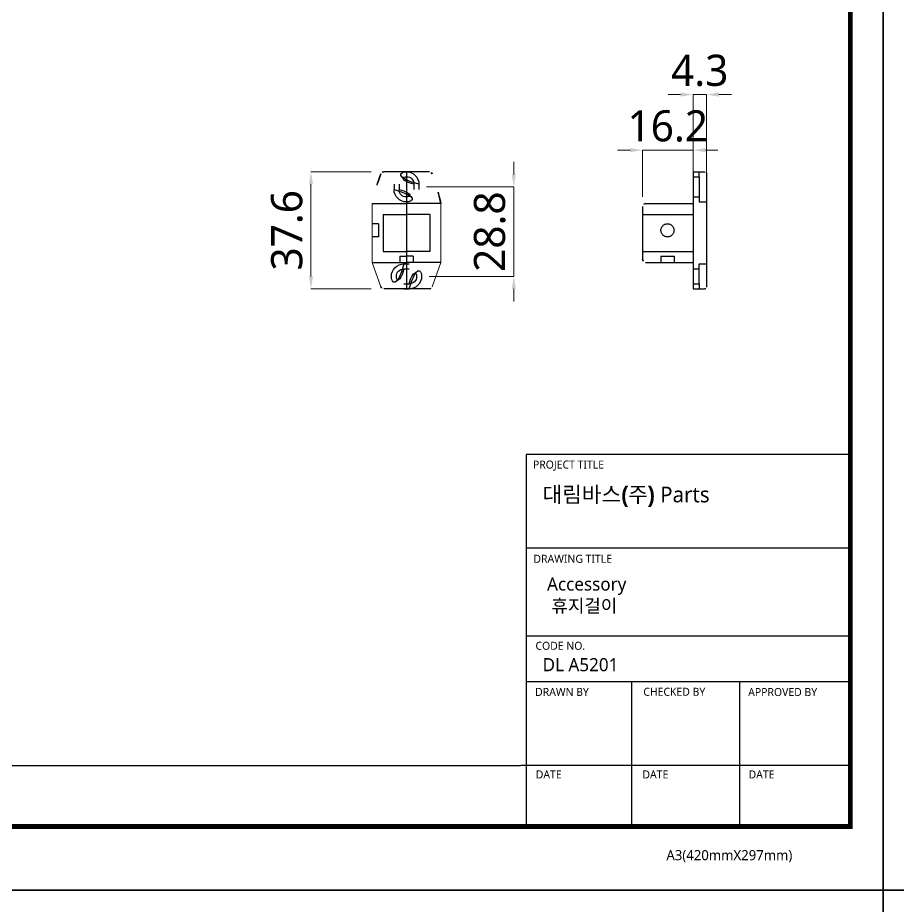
# Model space of a CAD drawing. Extents: x 16296677952 to 16296679688, y -37409618576 to -37409617304.
# Drawn here: x 16296678385.6 to 16296678668.2, y -37409617902 to -37409617616.9 of the extents above; entities that cross this region are included whole.
import ezdxf

# ---------------------------------------------------------------- set-up
doc = ezdxf.new("R2010")
doc.units = 0
doc.header["$LTSCALE"] = 10
doc.header["$MEASUREMENT"] = 0
doc.header["$PDMODE"] = 3
doc.header["$PDSIZE"] = -10
doc.linetypes.add('HIDDENX2', pattern=[0.75, 0.5, -0.25])
doc.layers.get('0').update_dxf_attribs({"linetype": 'CONTINUOUS'})
doc.layers.get('DEFPOINTS').update_dxf_attribs({"linetype": 'CONTINUOUS'})
for name, color, linetype in [('BODY', 7, 'CONTINUOUS'), ('C', 1, 'CONTINUOUS'), ('Default', 7, 'CONTINUOUS')]:
    doc.layers.add(name, color=color, linetype=linetype)
doc.styles.add('Daelim Dimension', font='')
doc.styles.get('Daelim Dimension').set_extended_font_data('NanumGothic')
doc.dimstyles.new('DEFAULT', dxfattribs={"dimscale": 2, "dimtxt": 2, "dimasz": 2, "dimexe": 0, "dimexo": 2, "dimgap": 1, "dimtad": 1, "dimdec": 1, "dimzin": 9, "dimdsep": 46, "dimtxsty": 'Daelim Dimension', "dimcen": 0.5, "dimclrd": 252, "dimclre": 252, "dimclrt": 3, "dimadec": 1, "dimazin": 0, "dimtfac": 1, "dimtdec": 1, "dimtix": 1, "dimtmove": 0, "dimatfit": 3, "dimfxl": 1, "dimtolj": 1, "dimtzin": 1, "dimlwd": 9, "dimlwe": 9, "dimarcsym": 0})

# ---------------------------------------------------------------- blocks, each defined once
blk = doc.blocks.new('*D6')
at = {"layer": 'Default', "color": 5, "lineweight": 9, "transparency": 16777216}
for p, q in [((16296678598.31245, -37409617641.51884), (16296678594.31245, -37409617641.51884)), ((16296678602.31245, -37409617667.4763), (16296678602.31245, -37409617641.51884)), ((16296678606.61246, -37409617641.51884), (16296678602.31245, -37409617641.51884)), ((16296678606.61246, -37409617667.4763), (16296678606.61246, -37409617641.51884)), ((16296678610.61246, -37409617641.51884), (16296678614.61246, -37409617641.51884))]:
    blk.add_line(p, q, dxfattribs=at)
at = {"layer": 'Default', "color": 5, "transparency": 16777216}
for points in [[(16296678598.31245, -37409617640.85218), (16296678598.31245, -37409617642.18551), (16296678602.31245, -37409617641.51884)], [(16296678610.61246, -37409617640.85218), (16296678610.61246, -37409617642.18551), (16296678606.61246, -37409617641.51884)]]:
    blk.add_solid(points, dxfattribs=at)
at = {"layer": 'DEFPOINTS', "color": 0, "transparency": 16777216}
for p in [(16296678602.31245, -37409617641.51884), (16296678602.31245, -37409617671.4763), (16296678606.61246, -37409617671.4763)]:
    blk.add_point(p, dxfattribs=at)
at = {"layer": 'Default', "color": 7, "transparency": 16777216, "insert": (16296678604.46246, -37409617633.81784), "char_height": 10, "attachment_point": 5, "style": 'Daelim Dimension'}
blk.add_mtext('\\A1;4.3', dxfattribs=at)
blk = doc.blocks.new('*D9')
at = {"layer": 'Default', "color": 5, "lineweight": 9, "transparency": 16777216}
for p, q in [((16296678499.034889, -37409617666.282593), (16296678479.69832, -37409617666.282593)), ((16296678479.69832, -37409617670.282593), (16296678479.69832, -37409617699.882591)), ((16296678499.034889, -37409617703.882591), (16296678479.69832, -37409617703.882591))]:
    blk.add_line(p, q, dxfattribs=at)
at = {"layer": 'Default', "color": 5, "transparency": 16777216}
for points in [[(16296678479.031651, -37409617670.282593), (16296678480.36499, -37409617670.282593), (16296678479.69832, -37409617666.282593)], [(16296678479.031651, -37409617699.882591), (16296678480.36499, -37409617699.882591), (16296678479.69832, -37409617703.882591)]]:
    blk.add_solid(points, dxfattribs=at)
at = {"layer": 'DEFPOINTS', "color": 0, "transparency": 16777216}
for p in [(16296678503.034889, -37409617666.282593), (16296678479.69832, -37409617703.882591), (16296678503.034889, -37409617703.882591)]:
    blk.add_point(p, dxfattribs=at)
at = {"layer": 'Default', "color": 7, "transparency": 16777216, "insert": (16296678471.99732, -37409617685.082603), "char_height": 10, "attachment_point": 5, "rotation": 90, "style": 'Daelim Dimension'}
blk.add_mtext('\\A1;37.6', dxfattribs=at)
blk = doc.blocks.new('*D10')
at = {"layer": 'Default', "color": 5, "lineweight": 9, "transparency": 16777216}
for p, q in [((16296678544.7932, -37409617667.13259), (16296678544.7932, -37409617663.13259)), ((16296678516.76533, -37409617671.13259), (16296678544.7932, -37409617671.13259)), ((16296678544.7932, -37409617671.13259), (16296678544.7932, -37409617699.88259)), ((16296678517.61533, -37409617699.88259), (16296678544.7932, -37409617699.88259)), ((16296678544.7932, -37409617703.88259), (16296678544.7932, -37409617707.88259))]:
    blk.add_line(p, q, dxfattribs=at)
at = {"layer": 'Default', "color": 5, "transparency": 16777216}
for points in [[(16296678544.12654, -37409617667.13259), (16296678545.45987, -37409617667.13259), (16296678544.7932, -37409617671.13259)], [(16296678544.12654, -37409617703.88259), (16296678545.45987, -37409617703.88259), (16296678544.7932, -37409617699.88259)]]:
    blk.add_solid(points, dxfattribs=at)
at = {"layer": 'DEFPOINTS', "color": 0, "transparency": 16777216}
for p in [(16296678512.76533, -37409617671.13259), (16296678513.61533, -37409617699.88259), (16296678544.7932, -37409617699.88259)]:
    blk.add_point(p, dxfattribs=at)
at = {"layer": 'Default', "color": 7, "transparency": 16777216, "insert": (16296678537.09221, -37409617685.50759), "char_height": 10, "attachment_point": 5, "rotation": 90, "style": 'Daelim Dimension'}
blk.add_mtext('\\A1;28.8', dxfattribs=at)
blk = doc.blocks.new('*D11')
at = {"layer": 'Default', "color": 5, "lineweight": 9, "transparency": 16777216}
for p, q in [((16296678582.112459, -37409617659.351311), (16296678578.112459, -37409617659.351311)), ((16296678586.112459, -37409617674.30275), (16296678586.112459, -37409617659.351311)), ((16296678602.31245, -37409617659.351311), (16296678586.112459, -37409617659.351311)), ((16296678602.31245, -37409617672.48259), (16296678602.31245, -37409617659.351311)), ((16296678606.31245, -37409617659.351311), (16296678610.31245, -37409617659.351311))]:
    blk.add_line(p, q, dxfattribs=at)
at = {"layer": 'Default', "color": 5, "transparency": 16777216}
for points in [[(16296678582.112459, -37409617658.684647), (16296678582.112459, -37409617660.017967), (16296678586.112459, -37409617659.351311)], [(16296678606.31245, -37409617658.684647), (16296678606.31245, -37409617660.017967), (16296678602.31245, -37409617659.351311)]]:
    blk.add_solid(points, dxfattribs=at)
at = {"layer": 'DEFPOINTS', "color": 0, "transparency": 16777216}
for p in [(16296678586.112459, -37409617659.351311), (16296678602.31245, -37409617676.48259), (16296678586.112459, -37409617678.30275)]:
    blk.add_point(p, dxfattribs=at)
at = {"layer": 'Default', "color": 7, "transparency": 16777216, "insert": (16296678594.21246, -37409617651.650307), "char_height": 10, "attachment_point": 5, "style": 'Daelim Dimension'}
blk.add_mtext('\\A1;16.2', dxfattribs=at)
blk = doc.blocks.new('1111')
at = {"color": 1, "linetype": 'ByBlock', "lineweight": -3}
for p, q in [((825.65, 4687.65), (810.99, 4687.65)), ((825.65, 4650.05), (810.99, 4650.05))]:
    blk.add_line(p, q, dxfattribs=at)
at = {"color": 1, "lineweight": -3}
for p, q in [((807.31, 4677.45), (818.32, 4677.45)), ((829.34, 4677.45), (818.32, 4677.45)), ((807.31, 4658.55), (818.32, 4658.55)), ((829.34, 4658.55), (818.32, 4658.55))]:
    blk.add_line(p, q, dxfattribs=at)
at = {"color": 1, "lineweight": 5}
for p, q in [((807.31, 4677.45), (807.31, 4658.55)), ((829.34, 4677.45), (829.34, 4658.55)), ((810.05, 4650.7), (807.31, 4658.55)), ((826.59, 4650.7), (829.34, 4658.55))]:
    blk.add_line(p, q, dxfattribs=at)
at = {"color": 1}
for p, q in [((810.81, 4673.95), (818.32, 4673.95)), ((810.81, 4673.95), (810.81, 4662.05)), ((825.84, 4673.95), (818.32, 4673.95)), ((825.84, 4673.95), (825.84, 4662.05)), ((810.81, 4662.05), (818.32, 4662.05)), ((825.84, 4662.05), (818.32, 4662.05))]:
    blk.add_line(p, q, dxfattribs=at)
at = {"color": 1, "linetype": 'HIDDENX2', "lineweight": -3}
for p, q in [((809.31, 4670.95), (807.31, 4670.95)), ((809.31, 4670.95), (809.31, 4666.75)), ((809.31, 4666.75), (807.31, 4666.75)), ((816.22, 4660.55), (818.32, 4660.55)), ((820.42, 4660.55), (818.32, 4660.55))]:
    blk.add_line(p, q, dxfattribs=at)
at = {"color": 1, "linetype": 'ByBlock', "lineweight": -3}
for centre, radius, start, end in [((810.99, 4686.65), 1, 90, 159.8835), ((825.65, 4686.65), 1, 20.1165, 90), ((875.81, 4662.91), 70.03, 159.8835, 168.016), ((760.84, 4662.91), 70.03, 11.984, 20.1165), ((810.99, 4651.05), 1, 200.1165, 270), ((825.65, 4651.05), 1, 270, 339.8835)]:
    blk.add_arc(centre, radius, start, end, dxfattribs=at)
at = {"layer": 'BODY', "color": 1, "linetype": 'HIDDENX2', "lineweight": -3, "ltscale": 0.7}
for p, q in [((814.32, 4683.65), (814.32, 4681.95)), ((822.32, 4683.65), (822.32, 4681.95)), ((817.47, 4650.05), (819.17, 4650.05))]:
    blk.add_line(p, q, dxfattribs=at)
at = {"layer": 'BODY', "color": 1, "lineweight": -3, "ltscale": 0.7}
for p, q in [((815.92, 4683.65), (815.92, 4681.95)), ((820.72, 4683.65), (820.72, 4681.95)), ((817.47, 4658.05), (819.17, 4658.05)), ((817.47, 4656.45), (819.17, 4656.45)), ((817.47, 4651.65), (819.17, 4651.65))]:
    blk.add_line(p, q, dxfattribs=at)
for centre, radius, start, end in [((818.32, 4683.65), 4, 0, 180), ((818.32, 4683.65), 2.4, 0, 180), ((818.32, 4681.95), 4, 180, 0), ((818.32, 4681.95), 2.4, 180, 0), ((817.47, 4654.05), 4, 90, 270), ((817.47, 4654.05), 2.4, 90, 270), ((819.17, 4654.05), 4, 270, 90), ((819.17, 4654.05), 2.4, 270, 90)]:
    blk.add_arc(centre, radius, start, end, dxfattribs=at)
at = {"layer": 'C', "color": 1, "linetype": 'HIDDENX2', "lineweight": -3, "ltscale": 0.7}
for p, q in [((816.22, 4660.55), (816.22, 4658.55)), ((820.42, 4660.55), (820.42, 4658.55))]:
    blk.add_line(p, q, dxfattribs=at)
blk = doc.blocks.new('12121')
at = {"color": 1, "linetype": 'ByBlock', "lineweight": -3}
for p, q in [((910.27, 4687.65), (910.27, 4650.05)), ((910.27, 4687.65), (914.07, 4687.65)), ((914.57, 4687.15), (914.57, 4650.55)), ((894.07, 4676.45), (894.07, 4659.55)), ((895.07, 4677.45), (910.27, 4677.45)), ((895.07, 4658.55), (910.27, 4658.55)), ((910.27, 4650.05), (914.07, 4650.05)), ((910.27, 4650.05), (914.07, 4650.05)), ((910.27, 4650.05), (914.07, 4650.05))]:
    blk.add_line(p, q, dxfattribs=at)
at = {"color": 1, "linetype": 'HIDDENX2', "lineweight": -3}
for p, q in [((899.97, 4660.55), (904.17, 4660.55)), ((899.97, 4660.55), (899.97, 4658.55)), ((904.17, 4660.55), (904.17, 4658.55))]:
    blk.add_line(p, q, dxfattribs=at)
blk.add_circle((902.07, 4668.85), 2.1, dxfattribs=at)
at = {"color": 1, "linetype": 'ByBlock', "lineweight": -3}
for centre, radius, start, end in [((914.07, 4687.15), 0.5, 0, 90), ((895.07, 4676.45), 1, 90, 180), ((895.07, 4659.55), 1, 180, 270), ((914.07, 4650.55), 0.5, 270, 0)]:
    blk.add_arc(centre, radius, start, end, dxfattribs=at)
at = {"layer": 'Default', "color": 1, "linetype": 'HIDDENX2'}
for p, q in [((912.27, 4686.05), (912.27, 4687.65)), ((910.27, 4686.05), (912.27, 4686.05)), ((912.27, 4686.05), (912.27, 4677.95)), ((910.27, 4679.55), (912.27, 4679.55)), ((912.27, 4677.95), (914.57, 4677.95)), ((894.07, 4673.95), (910.27, 4673.95)), ((894.07, 4662.05), (910.27, 4662.05)), ((910.27, 4656.45), (912.27, 4656.45)), ((912.27, 4651.65), (912.27, 4658.05)), ((912.27, 4658.05), (914.57, 4658.05)), ((910.27, 4651.65), (912.27, 4651.65)), ((912.27, 4651.65), (912.27, 4650.05))]:
    blk.add_line(p, q, dxfattribs=at)

msp = doc.modelspace()

# ---------------------------------------------------------------- linework, layer by layer
at = {"color": 5, "ltscale": 40}
for p, q in [((16296678652.77651, -37409617757.016251), (16296678548.733419, -37409617757.016251)), ((16296678652.77651, -37409617787.089256), (16296678548.733419, -37409617787.089256)), ((16296678652.77651, -37409617787.089256), (16296678548.733419, -37409617787.089256)), ((16296678652.77651, -37409617815.378937), (16296678548.733419, -37409617815.378937)), ((16296678652.77651, -37409617815.378937), (16296678548.733419, -37409617815.378937)), ((16296678652.77651, -37409617829.969597), (16296678548.733419, -37409617829.969597)), ((16296678652.77651, -37409617829.969597), (16296678548.733419, -37409617829.969597)), ((16296678582.527519, -37409617829.969597), (16296678582.527519, -37409617876.41658)), ((16296678617.21006, -37409617829.969597), (16296678617.21006, -37409617876.41658)), ((16296678652.77651, -37409617856.80024), (16296678547.088869, -37409617856.80024)), ((16296678652.77651, -37409617856.80024), (16296678549.54402, -37409617856.80024)), ((16296678652.77651, -37409617876.41658), (16296678563.6113, -37409617876.41658))]:
    msp.add_line(p, q, dxfattribs=at)
at = {"color": 5, "ltscale": 0.5}
msp.add_line((16296678548.733419, -37409617757.016251), (16296678548.733419, -37409617877.045921), dxfattribs=at)
at = {"color": 5}
msp.add_line((16296678022.7764, -37409617856.874649), (16296678546.96368, -37409617856.874649), dxfattribs=at)
at = {"ltscale": 0.5}
for points in [[(16296678012.308201, -37409617896.841537), (16296678663.308201, -37409617896.841537), (16296678663.308201, -37409617419.841537), (16296678012.308201, -37409617419.841537)], [(16296678663.308201, -37409617896.841537), (16296679314.308201, -37409617896.841537), (16296679314.308201, -37409617419.841537), (16296678663.308201, -37409617419.841537)], [(16296678012.308201, -37409618373.841537), (16296678663.308201, -37409618373.841537), (16296678663.308201, -37409617896.841537), (16296678012.308201, -37409617896.841537)], [(16296678663.308201, -37409618373.841537), (16296679314.308201, -37409618373.841537), (16296679314.308201, -37409617896.841537), (16296678663.308201, -37409617896.841537)]]:
    msp.add_lwpolyline(points, close=True, dxfattribs=at)
at = {"color": 5, "linetype": 'ByBlock', "lineweight": 200, "const_width": 1.5}
msp.add_lwpolyline([(16296678022.7764, -37409617876.416817), (16296678652.7764, -37409617876.416817), (16296678652.7764, -37409617430.916817), (16296678022.7764, -37409617430.916817)], close=True, dxfattribs=at)
at = {"layer": 'Default'}
msp.add_line((16296678510.36533, -37409617666.282593), (16296678510.36533, -37409617703.882591), dxfattribs=at)

# ---------------------------------------------------------------- block references
for name in ['1111', '12121']:
    msp.add_blockref(name, (16296677692.04096, -37409622353.929787), dxfattribs=at)

# ---------------------------------------------------------------- texts
at = {"color": 5, "ltscale": 40, "style": 'Daelim Dimension'}
for s, height, p in [('PROJECT TITLE', 2.56901127, (16296678550.93598, -37409617761.544731)), ('DRAWING TITLE', 2.56901127, (16296678551.100679, -37409617791.780617)), ('CODE NO.', 2.5690113, (16296678551.744921, -37409617819.702599)), ('DRAWN BY', 2.5690113, (16296678551.64418, -37409617834.510986)), ('CHECKED BY', 2.5690113, (16296678586.354349, -37409617834.465431)), ('APPROVED BY', 2.56901127, (16296678620.01774, -37409617834.548424)), ('DATE', 2.5690113, (16296678551.844839, -37409617860.988991)), ('DATE', 2.5690113, (16296678586.081169, -37409617860.988991)), ('DATE', 2.5690113, (16296678620.13588, -37409617860.988991)), ('A3(420mmX297mm)', 3.24237133, (16296678593.761459, -37409617887.232529))]:
    msp.add_text(s, height=height, dxfattribs=at).set_placement(p)
at = {"attachment_point": 1, "style": 'Daelim Dimension'}
for s, insert, char_height, width in [('{\\fPretendard Variable SemiBold|b0|i0|c129|p2;\\C7;대림바스(주)} Parts', (16296678553.99169, -37409617767.346558), 5.03600079, 80.93992813), (' Accessory\\P  휴지걸이', (16296678554.036119, -37409617796.492996), 4.2041236, 70.7511006), ('DL A5201', (16296678554.036119, -37409617822.384407), 4.2041236, 70.7511006)]:
    msp.add_mtext(s, dxfattribs=dict(at, insert=insert, char_height=char_height, width=width))

# ---------------------------------------------------------------- dimensions: what is measured, and where the dimension line sits
at = {"layer": 'Default'}
for base, p1, p2, picture, middle in [((16296678602.31245, -37409617641.518837), (16296678606.612459, -37409617671.476303), (16296678602.31245, -37409617671.476303), '*D6', (16296678604.46246, -37409617633.817841)), ((16296678586.112459, -37409617659.351311), (16296678602.31245, -37409617676.48259), (16296678586.112459, -37409617678.30275), '*D11', (16296678594.21246, -37409617651.650307))]:
    dim = msp.add_linear_dim(base=base, p1=p1, p2=p2, dimstyle='DEFAULT', override={"dimtxt": 5, "dimclrd": 5, "dimclre": 5, "dimclrt": 7}, dxfattribs=at)
    dim.commit()
    dim.dimension.update_dxf_attribs({"geometry": picture, "text_midpoint": middle})
for base, p1, p2, picture, middle in [((16296678544.7931995392, -37409617699.8825912476), (16296678512.765329361, -37409617671.1325912476), (16296678513.6153297424, -37409617699.8825912476), '*D10', (16296678537.0922107697, -37409617685.5075912476)), ((16296678479.69832, -37409617703.882591), (16296678503.034889, -37409617666.282593), (16296678503.034889, -37409617703.882591), '*D9', (16296678471.99732, -37409617685.082603))]:
    dim = msp.add_linear_dim(base=base, p1=p1, p2=p2, angle=90, dimstyle='DEFAULT', override={"dimtxt": 5, "dimclrd": 5, "dimclre": 5, "dimclrt": 7}, dxfattribs=at)
    dim.commit()
    dim.dimension.update_dxf_attribs({"geometry": picture, "text_midpoint": middle})

doc.saveas('drawing.dxf')
